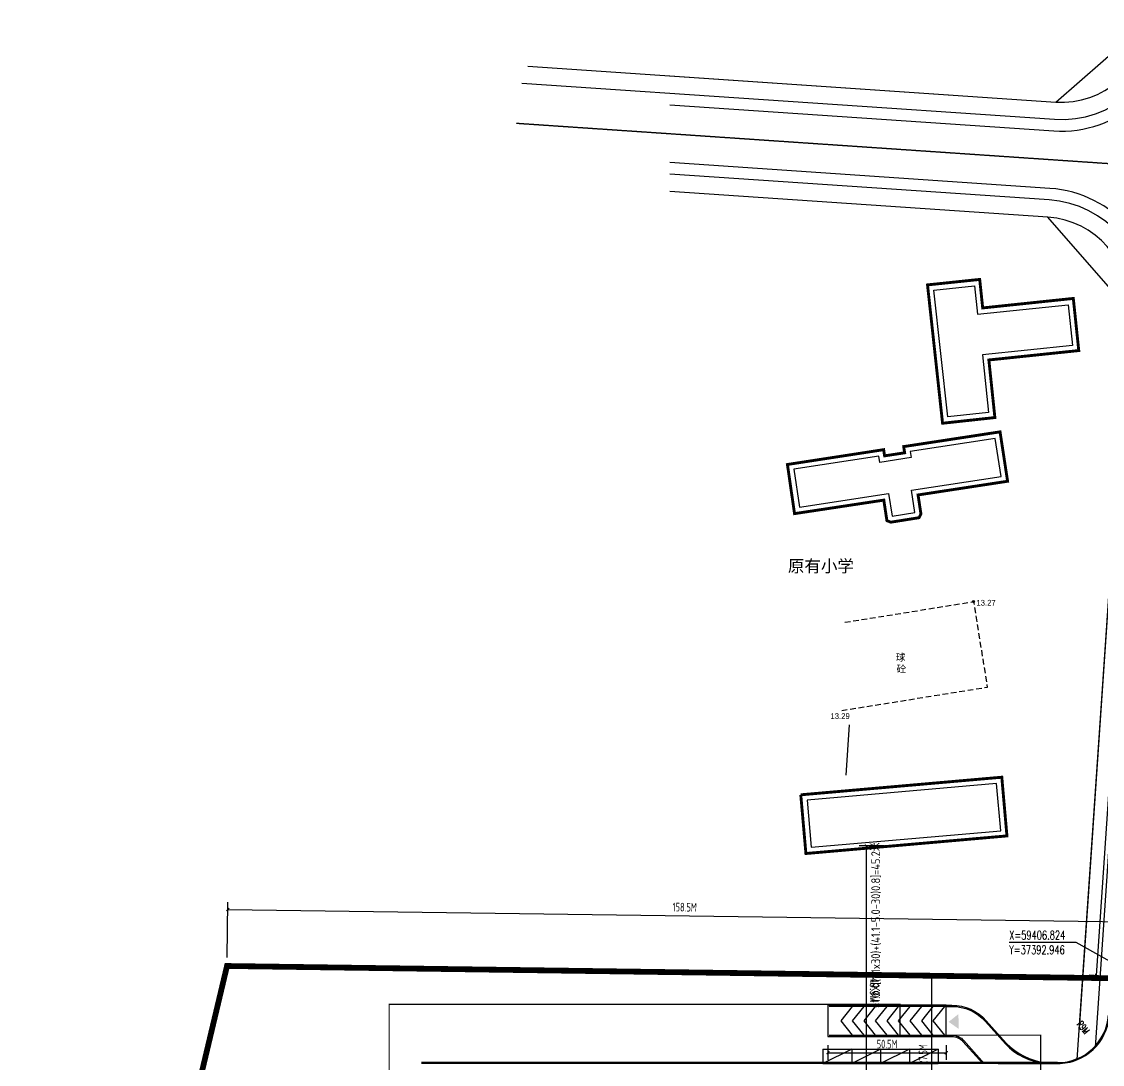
# Model space of a CAD drawing. Header units: inches. Extents: x 12502 to 585460, y 5002 to 415502.
# Drawn here: x 25619 to 213071, y 233623 to 414464 of the extents above; entities that cross this region are included whole.
import ezdxf
from ezdxf.enums import TextEntityAlignment as Align

# ---------------------------------------------------------------- set-up
doc = ezdxf.new("R2010")
doc.units = ezdxf.units.IN
doc.header["$MEASUREMENT"] = 0
for name, pattern in [('2', [0]), ('ACAD_ISO02W100', [15, 12, -3]), ('ACAD_ISO04W100', [30, 24, -3, 0, -3]), ('DASH', [0.35, 0.25, -0.1]), ('X-A7-L1-PLAN$0$DOTE', [2.42, 2, -0.2, 0.02, -0.2])]:
    doc.linetypes.add(name, pattern=pattern)
for name, color, linetype in [('1', 7, 'Continuous'), ('@YL', 2, 'Continuous'), ('DIM_COOR', 3, 'Continuous'), ('DL_道路中线_干道网_', 4, 'ACAD_ISO04W100'), ('DL_道路红线_干道网_', 6, 'Continuous'), ('DL_道路红线_支路网_', 1, 'Continuous'), ('PUB_DIM', 3, 'Continuous'), ('PUB_TEXT', 7, 'Continuous'), ('RMJM - P1 - P - 120-1$0$文字说明', 7, 'Continuous'), ('园林路', 61, 'Continuous'), ('地下车库出入口', 6, 'Continuous'), ('地下轮廓', 5, 'Continuous'), ('建筑间距退缩', 5, 'Continuous'), ('竖向标高', 1, 'Continuous'), ('绿地', 85, 'Continuous'), ('车位', 40, 'Continuous')]:
    doc.layers.add(name, color=color, linetype=linetype)
doc.styles.add('_DIMFONT', font='gbenor.shx', dxfattribs={"bigfont": 'gbcbig.shx'})
doc.styles.add('_TCH_DIM', font='SIMPLEX', dxfattribs={"bigfont": 'GBCBIG'})
doc.styles.add('_TCH_DIM_T3', font='SIMPLEX', dxfattribs={"width": 0.705882, "bigfont": 'GBCBIG'})
doc.styles.add('DIM_FONT', font='superos.shx', dxfattribs={"width": 0.8, "bigfont": 'haiwenzw.shx'})
doc.styles.add('DMHT', font='')
doc.styles.add('GKST', font='')
doc.styles.add('JTHT', font='')
doc.styles.add('RMJM - P1 - P - 120-1$0$RMJM_TEXT', font='arial.ttf', dxfattribs={"height": 2.5})
doc.styles.get('DMHT').set_extended_font_data('方正细等线简体')
doc.styles.get('GKST').set_extended_font_data('方正细等线简体')
doc.styles.get('JTHT').set_extended_font_data('方正细等线简体')
doc.dimstyles.new('_TCH_ARCH&&500', dxfattribs={"dimtxt": 1487.5, "dimasz": 500, "dimexe": 1250, "dimexo": 1500, "dimgap": 631.25, "dimtad": 1, "dimdec": 0, "dimzin": 0, "dimdsep": 46, "dimtxsty": '_TCH_DIM_T3', "dimblk": 'ARCHTICK', "dimcen": 0.09, "dimclrt": 7, "dimazin": 2, "dimtfac": 1, "dimtdec": 0, "dimtix": 1, "dimtmove": 2, "dimatfit": 3, "dimfxl": 1, "dimtolj": 1, "dimtzin": 0, "dimarcsym": 0})
doc.dimstyles.new('DIMN500', dxfattribs={"dimscale": 5, "dimtxt": 300, "dimasz": 100, "dimexe": 250, "dimexo": 300, "dimgap": 150, "dimtad": 1, "dimdec": 0, "dimzin": 0, "dimdsep": 46, "dimtxsty": 'DIM_FONT', "dimblk": 'ARCHTICK', "dimcen": 0.09, "dimclrt": 7, "dimazin": 2, "dimtfac": 1, "dimtdec": 0, "dimtix": 1, "dimtmove": 2, "dimatfit": 3, "dimldrblk": 'ARCHTICK', "dimfxl": 1, "dimtolj": 1, "dimtzin": 0, "dimarcsym": 0})

# ---------------------------------------------------------------- blocks, each defined once
blk = doc.blocks.new('车位')
at = {"layer": '车位'}
for p, q in [((2126015, 462726), (2126015, 465226)), ((2131015, 465226), (2126015, 465226)), ((2131015, 462726), (2131015, 465226)), ((2131015, 462726), (2126015, 462726))]:
    blk.add_line(p, q, dxfattribs=at)
blk.add_lwpolyline([(2126015, 462726), (2131015, 465226)], dxfattribs=at)
blk = doc.blocks.new('_ArchTick')
at = {"color": 0, "linetype": 'ByBlock', "const_width": 0.4}
blk.add_lwpolyline([(-0.5, -0.5), (0.5, 0.5)], dxfattribs=at)
blk = doc.blocks.new('*D237')
at = {"layer": 'Defpoints', "color": 0, "transparency": 16777216}
for p in [(221571, 389365), (229244, 388843), (219697, 248495)]:
    blk.add_point(p, dxfattribs=at)
at = {"layer": 'PUB_DIM', "color": 0, "lineweight": -2, "transparency": 16777216}
for p, q in [((212024, 249017), (221571, 389365)), ((227747, 388945), (220324, 389450)), ((218200, 248597), (210777, 249102))]:
    blk.add_line(p, q, dxfattribs=at)
at = {"layer": 'PUB_DIM', "color": 0, "lineweight": -2, "transparency": 16777216, "xscale": 500, "yscale": 500, "zscale": 500}
for p, rotation in [((221571, 389365), 86.10845159499651), ((212024, 249017), 266.1084515949966)]:
    blk.add_blockref('_ArchTick', p, dxfattribs=dict(at, rotation=rotation))
at = {"layer": 'PUB_DIM', "color": 7, "transparency": 16777216, "insert": (215301, 319293), "char_height": 1500, "attachment_point": 5, "rotation": 86.10845, "style": 'DIM_FONT'}
blk.add_mtext('\\A1;140.7M', dxfattribs=at)
blk = doc.blocks.new('*D238')
at = {"layer": 'Defpoints', "color": 0, "transparency": 16777216}
for p in [(219832, 258288), (61244, 250687), (219697, 248495)]:
    blk.add_point(p, dxfattribs=at)
at = {"layer": 'PUB_DIM', "color": 0, "lineweight": -2, "transparency": 16777216}
for p, q in [((61265, 252187), (61397, 261730)), ((61379, 260480), (219832, 258288)), ((219718, 249995), (219850, 259538))]:
    blk.add_line(p, q, dxfattribs=at)
at = {"layer": 'PUB_DIM', "color": 0, "lineweight": -2, "transparency": 16777216, "xscale": 500, "yscale": 500, "zscale": 500}
for p, rotation in [((61379, 260480), 179.2074032783618), ((219832, 258288), 359.2074032783618)]:
    blk.add_blockref('_ArchTick', p, dxfattribs=dict(at, rotation=rotation))
at = {"layer": 'PUB_DIM', "color": 7, "transparency": 16777216, "insert": (140627, 260884), "char_height": 1500, "attachment_point": 5, "rotation": 359.2074, "style": 'DIM_FONT'}
blk.add_mtext('\\A1;158.5M', dxfattribs=at)
blk = doc.blocks.new('*D281')
at = {"layer": 'Defpoints', "color": 0, "transparency": 16777216}
for p in [(176750, 249089), (183476, 249089), (176750, 221589)]:
    blk.add_point(p, dxfattribs=at)
at = {"layer": 'PUB_DIM', "color": 0, "lineweight": -2, "transparency": 16777216}
for p, q in [((178250, 249089), (184726, 249089)), ((183476, 221589), (183476, 249089)), ((178250, 221589), (184726, 221589))]:
    blk.add_line(p, q, dxfattribs=at)
at = {"layer": 'PUB_DIM', "color": 0, "lineweight": -2, "transparency": 16777216, "xscale": 500, "yscale": 500, "zscale": 500}
for p, rotation in [((183476, 249089), 90), ((183476, 221589), 270)]:
    blk.add_blockref('_ArchTick', p, dxfattribs=dict(at, rotation=rotation))
at = {"layer": 'PUB_DIM', "color": 7, "transparency": 16777216, "insert": (181976, 235339), "char_height": 1500, "attachment_point": 5, "rotation": 90, "style": 'DIM_FONT'}
blk.add_mtext('\\A1;27.5M', dxfattribs=at)
blk = doc.blocks.new('*D295')
at = {"layer": 'Defpoints', "color": 0, "transparency": 16777216}
for p in [(165479, 238484), (185976, 238482), (185976, 235647)]:
    blk.add_point(p, dxfattribs=at)
at = {"layer": 'PUB_DIM', "color": 0, "lineweight": -2, "transparency": 16777216}
for p, q in [((165479, 236984), (165479, 234399)), ((185976, 236982), (185976, 234397)), ((165479, 235649), (185976, 235647))]:
    blk.add_line(p, q, dxfattribs=at)
at = {"layer": 'PUB_DIM', "color": 0, "lineweight": -2, "transparency": 16777216, "xscale": 500, "yscale": 500, "zscale": 500}
for p, rotation in [((165479, 235649), 179.9949608944117), ((185976, 235647), 359.9949608944117)]:
    blk.add_blockref('_ArchTick', p, dxfattribs=dict(at, rotation=rotation))
at = {"layer": 'PUB_DIM', "color": 7, "transparency": 16777216, "insert": (175728, 237148), "char_height": 1500, "attachment_point": 5, "rotation": 359.99496, "style": 'DIM_FONT'}
blk.add_mtext('\\A1;50.5M', dxfattribs=at)
blk = doc.blocks.new('904')
at = {"linetype": '2'}
h = blk.add_hatch(color=256, dxfattribs=at)
edge = h.paths.add_edge_path(flags=0)
edge.add_arc((0, 0), 0.3, 0, 360)
at = {"linetype": 'Continuous', "lineweight": -3}
for radius in [0.3, 0.15]:
    blk.add_circle((0, 0), radius, dxfattribs=at)
blk = doc.blocks.new('*D319')
at = {"layer": 'Defpoints', "color": 0, "transparency": 16777216}
for p in [(172137, 271512), (176739, 271513), (176750, 221589)]:
    blk.add_point(p, dxfattribs=at)
at = {"layer": 'PUB_DIM', "color": 0, "lineweight": -2, "transparency": 16777216}
for p, q in [((175239, 271513), (170887, 271512)), ((172148, 221588), (172137, 271512)), ((175250, 221588), (170898, 221587))]:
    blk.add_line(p, q, dxfattribs=at)
at = {"layer": 'PUB_DIM', "color": 0, "lineweight": -2, "transparency": 16777216, "xscale": 500, "yscale": 500, "zscale": 500}
for p, rotation in [((172137, 271512), 90.01353719074758), ((172148, 221588), 270.0135371907476)]:
    blk.add_blockref('_ArchTick', p, dxfattribs=dict(at, rotation=rotation))
at = {"layer": 'PUB_DIM', "color": 7, "transparency": 16777216, "insert": (173518, 246550), "char_height": 1487.5, "attachment_point": 5, "rotation": 270.01354, "style": '_TCH_DIM_T3'}
blk.add_mtext('\\A1;49.9M', dxfattribs=at)

msp = doc.modelspace()

# ---------------------------------------------------------------- hatches: boundary and pattern name
at = {"layer": '竖向标高', "linetype": 'ACAD_ISO02W100', "ltscale": 0.5}
msp.add_hatch(color=160, dxfattribs=at).paths.add_polyline_path([(188170.1, 239757.2), (188094.5, 242348.8), (186417.9, 240998)])

# ---------------------------------------------------------------- linework, layer by layer
msp.add_line((168643.1, 283767.6), (169236.7, 292493.6))
msp.add_line((168643.1, 283767.6), (169236.7, 292493.6))
at = {"layer": '1', "color": 8, "linetype": 'Continuous', "lineweight": -3, "ltscale": 0.5, "flags": 128}
for points in [[(168146.9, 330418.1), (168901, 330532.1)], [(169252.9, 330585.4), (170007, 330699.4)], [(170358.9, 330752.6), (171113, 330866.7)], [(171465, 330919.9), (172219.1, 331033.9)], [(172571, 331087.2), (173325.1, 331201.2)], [(173677, 331254.4), (174431.1, 331368.5)], [(174783, 331421.7), (175160.1, 331478.7)], [(175269.8, 330753.6), (175159.7, 331481.5)], [(175431.2, 329686.2), (175321.1, 330414)], [(175592.6, 328618.7), (175482.6, 329346.5)], [(176044.3, 327737), (175699, 327915.1), (175644, 328279)], [(177147.6, 327777.1), (176380.2, 327655.3)], [(190886.6, 312871.8), (191045.3, 311880.3)], [(191124.7, 311384.6), (191283.4, 310393.2)], [(191362.8, 309897.5), (191521.5, 308906)], [(191600.8, 308410.3), (191759.5, 307418.8)], [(191838.9, 306923.1), (191997.6, 305931.7)], [(192077, 305436), (192235.7, 304444.5)], [(192315.1, 303948.8), (192473.8, 302957.4)], [(192553.1, 302461.6), (192711.9, 301470.2)], [(192791.2, 300974.5), (192949.9, 299983)], [(187766, 298136.3), (186794.6, 297980.8)], [(189223.1, 298369.5), (188251.7, 298214)], [(190680.1, 298602.8), (189708.8, 298447.3)], [(192137.2, 298836.1), (191165.8, 298680.6)], [(176109.2, 296270.2), (175137.8, 296114.7)], [(177566.3, 296503.4), (176594.9, 296347.9)], [(179023.4, 296736.7), (178052, 296581.2)], [(180480.5, 296970), (179509.1, 296814.5)], [(181937.6, 297203.2), (180966.2, 297047.7)], [(183394.7, 297436.5), (182423.3, 297281)], [(184851.8, 297669.8), (183880.4, 297514.2)], [(186308.9, 297903), (185337.5, 297747.5)], [(168823.7, 295103.9), (167852.3, 294948.4)], [(170280.8, 295337.1), (169309.4, 295181.6)], [(171737.9, 295570.4), (170766.5, 295414.9)], [(173195, 295803.7), (172223.6, 295648.2)], [(174652.1, 296036.9), (173680.7, 295881.4)]]:
    msp.add_lwpolyline(points, dxfattribs=at)
msp.add_lwpolyline([(195625.1, 283425), (160759.4, 280371.9), (161650.8, 270192), (196516.5, 273245.1)], close=True, dxfattribs=at)
at = {"layer": '1', "color": 8, "linetype": 'Continuous', "lineweight": -3, "ltscale": 0.5}
for points in [[(185870.9, 313085.7, 0), (186842.3, 313241.2, 0)], [(187328, 313319, 0), (188299.4, 313474.5, 0)], [(188785.1, 313552.2, 0), (189756.5, 313707.7, 0)], [(190242.2, 313785.5, 0), (190727.9, 313863.2, 0), (190807.2, 313367.5, 0)], [(174214.1, 311219.6, 0), (175185.5, 311375.1, 0)], [(175671.2, 311452.9, 0), (176642.6, 311608.4, 0)], [(177128.3, 311686.1, 0), (178099.7, 311841.6, 0)], [(178585.4, 311919.4, 0), (179556.8, 312074.9, 0)], [(180042.5, 312152.6, 0), (181013.9, 312308.2, 0)], [(181499.6, 312385.9, 0), (182471, 312541.4, 0)], [(182956.7, 312619.2, 0), (183928.1, 312774.7, 0)], [(184413.8, 312852.4, 0), (185385.2, 313007.9, 0)], [(168385.7, 310286.5, 0), (169357.1, 310442.1, 0)], [(169842.8, 310519.8, 0), (170814.2, 310675.3, 0)], [(171299.9, 310753.1, 0), (172271.3, 310908.6, 0)], [(172757, 310986.3, 0), (173728.4, 311141.8, 0)], [(193029.3, 299487.3, 0), (193108.6, 298991.6, 0), (192622.9, 298913.8, 0)]]:
    msp.add_polyline3d(points, dxfattribs=at)
at = {"layer": '@YL', "color": 1, "linetype": 'X-A7-L1-PLAN$0$DOTE', "ltscale": 2.5, "const_width": 1000}
msp.add_lwpolyline([(521608.9, 73448.8), (528262, 368502.5), (229244, 388843.2), (219696.8, 248494.8), (61243.9, 250686.9), (26304.7, 103523.4), (26122.6, 76828.4)], close=True, dxfattribs=at)
at = {"layer": 'DIM_COOR', "color": 3}
for p, q in [((208522.6, 254764.1), (196917.6, 254764.1)), ((219696.8, 248494.8), (208522.6, 254764.1))]:
    msp.add_line(p, q, dxfattribs=at)
at = {"layer": 'DL_道路中线_干道网_', "color": 8, "ltscale": 0.04}
msp.add_line((111381.9, 396859.8), (229244, 388842.2), dxfattribs=at)
at = {"layer": 'DL_道路红线_干道网_', "color": 8}
for p, q in [((204972.5, 400516.9), (220955.9, 414464.3)), ((113436.5, 406743.6), (204972.5, 400516.9)), ((112407.4, 403806.7), (204768.8, 397523.8)), ((203818.7, 383556.1), (138025.6, 388031.7)), ((203615.1, 380563), (138025.6, 385024.7)), ((217562.5, 364579.6), (203615.1, 380563)), ((208709.9, 234442.8), (217562.5, 364579.6)), ((211864.6, 236614.1), (220555.6, 364376))]:
    msp.add_line(p, q, dxfattribs=at)
msp.add_lwpolyline([(194969.8, 233772.4), (205301.3, 233772.4, 0.39445721), (214280.6, 242161.6), (214285, 242226.8)], format="xyb", dxfattribs=at)
for centre, start, end in [((205990.5, 415482.3), 266.108452, 356.108452), ((202597.1, 365597.6), 356.108452, 86.108452)]:
    msp.add_arc(centre, 18000, start, end, dxfattribs=at)
at = {"layer": 'DL_道路红线_支路网_'}
for p, q in [((204980.3, 400516.8), (220963.8, 414464.2)), ((138025.6, 405071.4), (204980.3, 400516.8)), ((203623, 380562.9), (138025.6, 385025.2)), ((217570.4, 364579.5), (203623, 380562.9)), ((217570.4, 364579.5), (203623, 380562.9)), ((209086.7, 239865.2), (217570.4, 364579.5)), ((209120.7, 240365.2), (217570.4, 364579.5))]:
    msp.add_line(p, q, dxfattribs=at)
at = {"layer": 'DL_道路红线_支路网_', "color": 4}
for p, q in [((138025.6, 400059.4), (204633.1, 395528.4)), ((203954.4, 385551.5), (138025.6, 390036.3)), ((205301.3, 233772.4), (94975.6, 233772.4))]:
    msp.add_line(p, q, dxfattribs=at)
at = {"layer": 'DL_道路红线_支路网_', "color": 8}
msp.add_line((205301.3, 233922.4), (94975.6, 233922.4), dxfattribs=at)
at = {"layer": 'DL_道路红线_支路网_', "color": 4}
msp.add_lwpolyline([(205301.3, 233772.4, 0.09741365), (208709.9, 234442.8, -2.02011236)], format="xyb", dxfattribs=at)
at = {"layer": 'DL_道路红线_支路网_'}
for centre, start, end in [((205998.4, 415482.2), 266.108452, 356.108452), ((202605, 365597.5), 356.108452, 86.108452), ((202605, 365597.5), 356.108452, 86.108452)]:
    msp.add_arc(centre, 15000, start, end, dxfattribs=at)
at = {"layer": 'DL_道路红线_支路网_', "color": 4}
for centre, radius, start, end in [((205990.5, 415482.3), 20000, 266.108452, 356.108452), ((202597.1, 365597.6), 20000, 356.108452, 86.108452), ((205301.3, 242772.4), 9000, 270, 356.108452)]:
    msp.add_arc(centre, radius, start, end, dxfattribs=at)
at = {"layer": 'DL_道路红线_支路网_', "color": 8}
msp.add_arc((205301.3, 242772.4), 8850, 270, 356.108452, dxfattribs=at)
at = {"layer": 'PUB_DIM'}
msp.add_lwpolyline([(207907.2, 240536.5, 0, 0, 0), (210940.1, 236816.1, 264, 0, 0), (211445.5, 236196, 0, 0, 0)], format="xyseb", dxfattribs=at)
at = {"layer": '园林路'}
for points in [[(169679.2, 243683.7), (167679.2, 241183.7), (169679.2, 238683.7)], [(171679.2, 243683.7), (169679.2, 241183.7), (171679.2, 238683.7)], [(173679.2, 243683.7), (171679.2, 241183.7), (173679.2, 238683.7)], [(175679.2, 243683.7), (173679.2, 241183.7), (175679.2, 238683.7)], [(177679.2, 243683.7), (175679.2, 241183.7), (177679.2, 238683.7)], [(179679.2, 243683.7), (177679.2, 241183.7), (179679.2, 238683.7)], [(181679.2, 243683.7), (179679.2, 241183.7), (181679.2, 238683.7)], [(183679.2, 243683.7), (181679.2, 241183.7), (183679.2, 238683.7)], [(185679.2, 243683.7), (183679.2, 241183.7), (185679.2, 238683.7)]]:
    msp.add_lwpolyline(points, dxfattribs=at)
at = {"layer": '地下车库出入口'}
for p, q in [((185979.2, 238483.7), (185979.2, 243883.7)), ((185979.2, 243683.7), (165679.2, 243683.7)), ((165679.2, 238683.7), (185979.2, 238683.7))]:
    msp.add_line(p, q, dxfattribs=at)
msp.add_lwpolyline([(185979.2, 243883.7), (165479.2, 243883.7), (165479.2, 238483.7), (185979.2, 238483.7)], dxfattribs=at)
for points in [[(185976.4, 243883.7), (186953.5, 243883.7, -0.21405727), (192930, 241202.2), (196411, 237291.2, 0.1676723), (203133.7, 233922.4), (204818.7, 233922.4)], [(185976.4, 243683.7), (186953.5, 243683.7, -0.21405727), (192780.6, 241069.2), (196261.6, 237158.3, 0.17491493), (203133.7, 233772.4), (204818.7, 233772.4)], [(185976.4, 238683.7), (186953.5, 238683.7, -0.21405727), (189045.7, 237745), (192581.5, 233772.4)], [(185976.4, 238481.9), (186953.5, 238481.9, -0.21405727), (188894.9, 237610.8), (192311.4, 233772.4)]]:
    msp.add_lwpolyline(points, format="xyb", dxfattribs=at)
at = {"layer": '地下轮廓', "linetype": 'DASH', "ltscale": 3, "const_width": 200}
msp.add_lwpolyline([(202379.2, 215019.8), (202379.2, 238683.7), (177979.2, 238683.7), (177979.2, 244033.7), (89379.2, 244033.7), (89379.2, 219788.8)], dxfattribs=at)
at = {"layer": '绿地', "color": 8, "const_width": 500}
for points in [[(182741.6, 368806.2), (191793.4, 369754.6), (192311.4, 364810.9), (208027.7, 366457.5), (208974.8, 357418.1), (193380.1, 355784.2), (194426.2, 345799.6), (185353.1, 344812.1), (182741.6, 368806.2)], [(158443.3, 337659.6), (159675.7, 329137), (175159.7, 331481.5), (175699, 327915.1), (176380.2, 327655.3), (181266.2, 328430.7), (181599, 329091.8), (181099, 332376.9), (196631.4, 334752.2), (195321.3, 343318.8), (178609.4, 340763.1), (178773.9, 339686.9), (175297.3, 339155.2), (175132.2, 340228), (158443.3, 337659.6)], [(160759.4, 280371.9), (161650, 270191.9), (196516.5, 273245.1), (195625.1, 283425), (160759.2, 280374.7)]]:
    msp.add_lwpolyline(points, dxfattribs=at)
at = {"layer": '绿地', "color": 8}
for points in [[(183844.4, 367916.3), (190903.1, 368655.8), (191421, 363712.1), (207137.4, 365358.8), (207876.1, 358308.5), (192281.4, 356674.6), (193327.9, 346685.9), (186239, 345914.4)], [(159574.8, 336822), (160521.3, 330276.4), (175998.9, 332619.9), (176591.5, 328701.3), (180551.3, 329329.8), (179960, 333214.3), (195491.7, 335589.5), (194484, 342179.1), (179749, 339925.7), (179913.6, 338849.6), (174460.9, 338015.7), (174296, 339087.6)], [(161842.5, 279465.6), (162559.1, 271275.4), (195433.1, 274154.1), (194716.1, 282341.7)]]:
    msp.add_lwpolyline(points, close=True, dxfattribs=at)

# ---------------------------------------------------------------- block references
at = {"layer": '1', "color": 8, "xscale": 500, "yscale": 500, "zscale": 1000}
msp.add_blockref('904', (190722.1, 313899.5), dxfattribs=at)
at = {"layer": '车位', "rotation": 180}
for p in [(2295610.8, 698998.5), (2300610.8, 698998.5), (2305611.2, 698998.7), (2310611.2, 698998.9)]:
    msp.add_blockref('车位', p, dxfattribs=at)

# ---------------------------------------------------------------- texts
at = {"layer": '1', "color": 8, "style": 'DMHT'}
for s, p in [('13.27', (191222.1, 314179.5)), ('13.29', (165906.8, 294530.9))]:
    msp.add_text(s, height=1000, dxfattribs=at).set_placement(p, align=Align.TOP_LEFT)
at = {"layer": '1', "color": 8}
for s, style, p in [('球', 'GKST', (178075.9, 304211.4)), ('砼', 'JTHT', (178210.9, 302195.5))]:
    msp.add_text(s, height=1200, dxfattribs=dict(at, style=style)).set_placement(p, align=Align.MIDDLE_CENTER)
at = {"layer": 'PUB_DIM', "color": 7, "style": '_TCH_DIM', "width": 0.705882}
msp.add_text('R9M', height=1190, rotation=309.186986, dxfattribs=at).set_placement((208551.3, 240545.5))
at = {"layer": 'PUB_TEXT', "style": '_TCH_DIM', "width": 0.705882}
for s, p in [('X=59406.824', (196917.6, 255289.1)), ('Y=37392.946', (196917.6, 252751.6))]:
    msp.add_text(s, height=1487.5, dxfattribs=at).set_placement(p)
at = {"layer": 'RMJM - P1 - P - 120-1$0$文字说明', "insert": (169986.7, 321096.6), "char_height": 2100, "width": 13256.445, "attachment_point": 3, "style": 'RMJM - P1 - P - 120-1$0$RMJM_TEXT'}
msp.add_mtext('{\\fSimSun|b0|i0|c134|p2;原有小学}', dxfattribs=at)
at = {"layer": '建筑间距退缩', "color": 7, "linetype": 'ByBlock', "ltscale": 10, "insert": (173833.6, 257783.8), "char_height": 1536, "attachment_point": 5, "rotation": 90, "style": '_DIMFONT'}
msp.add_mtext('\\A1;≥1.2X[(1.1x30)+(41.1-5.0-30)0.8]=45.2米', dxfattribs=at)

# ---------------------------------------------------------------- dimensions: what is measured, and where the dimension line sits
at = {"layer": 'PUB_DIM'}
for p1, p2, distance, text, dimstyle, picture, middle in [((219696.8, 248494.8), (229244, 388843.2), 7690.5, '140.7M', 'DIMN500', '*D237', (215301.2, 319292.7)), ((176750.5, 221588.6), (176738.7, 271513.2), 4602.1, '49.9M', '_TCH_ARCH&&500', '*D319', (173517.5, 246550.2)), ((61243.9, 250686.9), (219696.8, 248494.8), 9794.3, '158.5M', 'DIMN500', '*D238', (140626.6, 260884.1)), ((176750.5, 221588.6), (176750.5, 249088.9), -6725.1, '27.5M', 'DIMN500', '*D281', (181975.6, 235338.8)), ((165479.2, 238483.7), (185976.4, 238481.9), -2835, '50.5M', 'DIMN500', '*D295', (175727.7, 237147.8))]:
    dim = msp.add_aligned_dim(p1=p1, p2=p2, distance=distance, text=text, dimstyle=dimstyle, dxfattribs=at)
    dim.commit()
    dim.dimension.update_dxf_attribs({"geometry": picture, "text_midpoint": middle})

doc.saveas('drawing.dxf')
